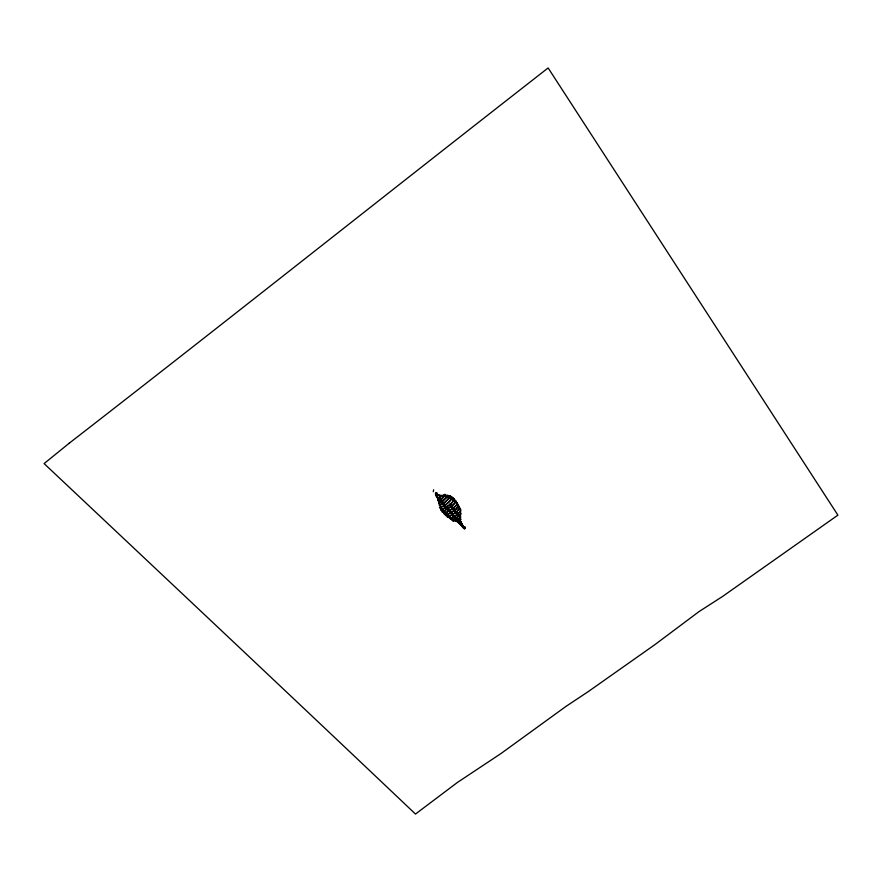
<?xml version="1.0" encoding="UTF-8"?>
<svg xmlns="http://www.w3.org/2000/svg" width="882" height="882" viewBox="0 0 882 882"><rect width="100%" height="100%" fill="white"/><g stroke="black" fill="none" stroke-linecap="round" stroke-linejoin="round"><path stroke-width="1.32" d="M435.377 493.677C437.13 493.435 434.528 493.402 435.973 492.773M465.266 527.921A5.127 1.477 58.6 0 1 465.145 528.395A3.087 0.893 58.6 0 1 463.667 527.679L437.814 497.702A2.933 0.86 58 0 1 435.917 494.229L436.05 493.358M433.271 491.715L433.668 489.786M449.092 495.541L452.003 497.338L451.849 498.231L449.743 497.834L443.624 503.831L439.39 505.408M455.399 501.935L456.016 500.954M453.568 500.348L454.274 499.278M435.51 494.482A2.922 0.86 58 0 0 437.395 497.955L463.259 527.921A3.087 0.893 58.6 0 0 464.737 528.638L462.069 524.073M436.932 492.63L436.733 493.655A7.519 2.205 58.1 0 0 436.799 495.023A2.403 0.706 58 0 0 438.145 497.58L463.623 527.127A3.021 0.871 58.6 0 0 464.847 526.819M449.622 497.051L449.842 495.971C445.564 493.909 440.669 497.095 436.7 493.986L435.51 493.358M445.234 494.427L444.693 495.596L447.009 496.059A4.421 1.985 -40.7 0 0 447.295 495.386M451.286 496.919L453.943 498.903L453.756 499.686L452.245 498.528L450.878 499.245M439.909 496.974L439.412 498.672L438.398 497.911M442.444 511.968L451.738 506.544L455.696 502.178L456.975 503.986A5.391 2.459 -40.6 0 1 455.145 506.422A8.511 3.881 -40.6 0 1 453.105 508.142M439.457 507.558A36.25 16.052 -40.3 0 0 443.051 506.081L446.171 504.14A36.151 15.953 -40.6 0 0 449.688 501.208L451.319 498.352M452.245 498.528L452.389 497.613M462.3 523.5L461.418 525.165L461.518 524.57M439.677 507.988L445.123 505.573L451.992 499.146L453.458 500.392A5.347 2.426 -40.6 0 1 451.584 502.795A12.546 5.656 -40.6 0 1 448.442 505.375L443.734 508.286A12.535 5.656 -40.7 0 1 440.537 509.642M454.12 500.006L455.597 501.263L453.943 498.903M447.824 495.651L447.571 496.257L449.721 496.621M445.752 515.672L454.693 510.634L458.563 506.279L459.665 507.911A6.56 3.021 -40.7 0 1 455.762 512.288L449.313 516.268A6.56 3.01 -40.8 0 1 447.262 517.039M441.022 498.892L440.339 500.37L439.214 498.793M460.349 522.662L459.544 523.147M442.918 496.158L444.341 494.923A5.237 2.337 -40.7 0 0 444.594 494.317M442.29 500.965L441.695 501.671M439.468 498.716L441.011 495.805L443.503 496.202L442.973 496.831A9.57 4.311 -40.6 0 0 440.702 499.907L439.942 500.381M437.957 497.878A10.705 4.774 -41 0 1 438.707 498.639L439.104 498.319A10.749 4.818 -40.6 0 1 440.052 496.191L440.372 495.651L436.81 494.284M460.801 519.741L457.912 522.045M460.735 511.119L456.821 515.143L450.316 518.803M457.13 507.238L457.538 506.632M461.529 521.615L459.731 523.379M450.041 504.085L460.327 517.547L450.371 503.82L450.118 506.136L450.867 507.106L459.588 517.326L460.327 517.547L460.272 516.808C461.826 509.498 457.515 501.924 451.992 497.393M458.023 509.84L458.486 509.256M460.933 519.046L458.783 521.405L457.196 521.89M460.613 514.438L456.192 518.407L453.216 519.796M460.735 517.205L457.692 520.137L455.31 521.053M452.863 514.019L452.554 514.537L451.253 513.026M452.003 512.199L451.231 512.729M452.576 508.517L445.487 512.85A8.5 3.87 -40.8 0 1 443.911 513.522M440.305 496.246L441.011 495.805M444.793 504.923L443.425 503.964M452.896 500.634L453.513 500.259M456.159 518.109L457.185 519.917M459.754 522.938L458.861 521.571M461.099 524.503L461.782 524.625L460.261 523.478M452.731 520.391L443.536 510.215L441.595 509.256L451.628 519.454M449.004 516.554L453.767 521.383M438.663 503.093C443.558 503.754 444.947 496.037 449.247 497.591L447.494 499.631A29.999 13.858 -40.7 0 0 444.087 502.773L442.125 503.986A29.823 13.66 -41.4 0 0 439.225 504.912M448.166 517.205L456.005 512.685L459.897 508.308L460.922 510.05A6.505 3.01 -40.7 0 1 457.052 514.404L451.297 517.943A6.494 2.999 -40.8 0 1 449.897 518.539M440.625 510.094L446.612 507.293L451.474 503.589L453.888 500.568L455.299 502.034A5.391 2.459 -40.6 0 1 453.469 504.471A8.522 3.87 -40.6 0 1 450.9 506.566L444.352 510.623A8.511 3.859 -40.8 0 1 441.728 511.736M444.076 513.875L453.359 508.528L457.295 504.162L458.254 506.003A6.439 2.955 -40.7 0 1 454.45 510.237L447.417 514.581A6.428 2.944 -40.8 0 1 445.399 515.353M438.1 500.711L440.846 500.601L444.197 496.323L446.59 496.731L445.322 498.176A14.443 6.571 -40.6 0 0 442.312 501.362L441.088 502.123A14.388 6.505 -41.1 0 0 439.06 502.431M444.032 495.464L443.414 495.364M438.905 498.992L437.803 498.242M451.849 498.231L450.041 497.228L450.261 496.158M449.82 495.706L453.976 498.749M452.929 520.623L453.469 521.108L450.526 518.429M450.658 518.572C442.543 514.658 439.335 505.904 437.571 497.613M449.114 516.554L441.926 509.123M452.51 520.005L451.121 518.539L456.203 520.667L464.682 528.682A5.116 1.477 58.6 0 0 464.792 528.516M442.014 502.321L443.106 503.302M444.925 505.695L446.105 507.062M446.413 507.415L447.637 508.837M447.935 509.19L449.313 510.777M449.611 511.13L450.945 512.674M452.852 514.89L454.197 516.444M454.495 516.786L455.696 518.175M457.493 520.259L458.563 521.218M455.906 501.615L457.262 503.214M462.014 524.305L460.25 521.251L460.294 517.536M438.2 497.481L438.718 498.562M461.595 524.735L463.888 527.359A2.911 0.838 58.6 0 0 464.153 527.392M438.905 498.44L438.211 497.911A2.348 0.695 58 0 1 436.899 495.419M436.855 495.155A7.232 2.117 58.1 0 1 436.799 494.681M465.211 527.238A5.127 1.477 58.6 0 1 465.244 527.491M436.303 494.096A7.519 2.205 58.1 0 0 436.392 495.276A2.403 0.706 58 0 0 436.656 496.07M437.13 496.985A2.403 0.706 58 0 0 437.726 497.834L463.215 527.381A3.01 0.871 58.6 0 0 464.252 527.954M454.792 520.821A7.993 3.715 -40.7 0 0 455.454 520.601L458.872 518.506A7.993 3.715 -40.8 0 0 460.68 516.698M452.653 519.586A7.034 3.263 -40.8 0 0 453.348 519.3L457.99 516.444A7.034 3.263 -40.7 0 0 460.955 513.379M437.979 500.16A9.537 4.278 -41 0 1 439.611 500.259M450.437 512.023L450.261 512.971L451.308 513.17L451.485 512.221L450.437 512.023M69.347 443.117L44.1 463.59C168.01 580.279 292.03 696.857 415.477 814.053L457.56 782.356L500.976 753.548L565.869 706.471L588.184 691.653L654.907 644.632L699.095 611.546L722.479 596.519L837.9 515.143L548.141 67.947C388.256 192.64 229.574 318.854 69.347 443.117"/></g></svg>
